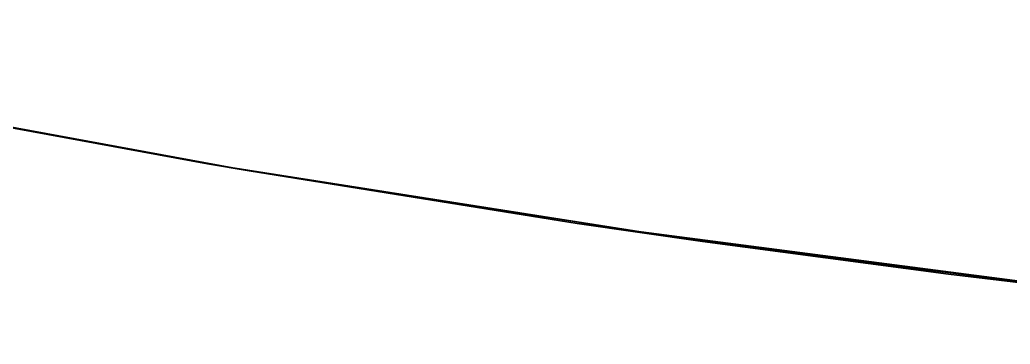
# Model space of a CAD drawing. Header units: metres. Extents: x -17.5 to 17.5, y -17.5 to 17.5.
# Drawn here: x -3.172 to -2.115, y -17.438 to -17.092 of the extents above; entities that cross this region are included whole.
import ezdxf

# ---------------------------------------------------------------- set-up
doc = ezdxf.new("R2010")
doc.units = ezdxf.units.M

msp = doc.modelspace()

# ---------------------------------------------------------------- meshes
at = {"layer": '10', "color": 1}
mesh = msp.add_polyface(dxfattribs=at)
corners = [(-3.4093, -17.1647, -20), (-2.9272, -17.2534, -20), (-3.4093, -17.1647, -19.5), (-2.9272, -17.2534, -19.5), (-3.4093, -17.1647, -19), (-2.9272, -17.2534, -19), (-3.4093, -17.1647, -18.5), (-2.9272, -17.2534, -18.5), (-3.4093, -17.1647, -18), (-2.9272, -17.2534, -18), (-3.4093, -17.1647, -17.5), (-2.9272, -17.2534, -17.5), (-3.4093, -17.1647, -17), (-2.9272, -17.2534, -17), (-3.4093, -17.1647, -16.5), (-2.9272, -17.2534, -16.5), (-3.4093, -17.1647, -16), (-3.365, -17.1734, 5), (-3.365, -17.1734, 5.5), (-3.7566, -17.092, 5.5), (-3.365, -17.1734, 6), (-3.7566, -17.092, 6), (-3.365, -17.1734, 6.5), (-3.7566, -17.092, 6.5), (-3.365, -17.1734, 7), (-3.7566, -17.092, 7), (-3.365, -17.1734, 7.5), (-3.7566, -17.092, 7.5), (-3.365, -17.1734, 8), (-3.7566, -17.092, 8), (-3.365, -17.1734, 8.5), (-3.7566, -17.092, 8.5), (-3.365, -17.1734, 9), (-3.7566, -17.092, 9), (-3.365, -17.1734, 9.5), (-3.7566, -17.092, 9.5), (-3.365, -17.1734, 10), (-3.7566, -17.092, 10), (-3.365, -17.1734, 10.5), (-3.7566, -17.092, 10.5), (-3.365, -17.1734, 11), (-3.7566, -17.092, 11), (-3.365, -17.1734, 11.5), (-3.7566, -17.092, 11.5), (-3.365, -17.1734, 12), (-3.7566, -17.092, 12), (-3.365, -17.1734, 12.5), (-3.7566, -17.092, 12.5), (-3.365, -17.1734, 13), (-3.7566, -17.092, 13), (-3.365, -17.1734, 13.5), (-3.7566, -17.092, 13.5), (-3.365, -17.1734, 14), (-3.7566, -17.092, 14), (-3.365, -17.1734, 14.5), (-3.7566, -17.092, 14.5), (-3.365, -17.1734, 15), (-3.7566, -17.092, 15), (-3.365, -17.1734, 15.5), (-3.7566, -17.092, 15.5), (-3.4093, -17.1647, 16), (-2.9272, -17.2534, 16), (-3.4093, -17.1647, 16.5), (-2.9272, -17.2534, 16.5), (-3.4093, -17.1647, 17), (-2.9716, -17.2458, 15.5)]
mesh.append_faces([[corners[k] for k in face] for face in [(0, 1, 2), (2, 3, 4), (4, 5, 6), (6, 7, 8), (8, 9, 10), (10, 11, 12), (12, 13, 14), (14, 15, 16), (17, 18, 19), (18, 20, 21), (20, 22, 23), (22, 24, 25), (24, 26, 27), (26, 28, 29), (28, 30, 31), (30, 32, 33), (32, 34, 35), (34, 36, 37), (36, 38, 39), (38, 40, 41), (40, 42, 43), (42, 44, 45), (44, 46, 47), (46, 48, 49), (48, 50, 51), (50, 52, 53), (52, 54, 55), (54, 56, 57), (56, 58, 59), (60, 61, 62), (62, 63, 64), (58, 65, 60)]], dxfattribs={"color": 1})
mesh = msp.add_polyface(dxfattribs=at)
corners = [(-3.365, -17.1734, -15.5), (-2.9716, -17.2458, -15.5), (-3.365, -17.1734, -15), (-2.9716, -17.2458, -15), (-3.365, -17.1734, -14.5), (-2.9716, -17.2458, -14.5), (-3.365, -17.1734, -14), (-2.9716, -17.2458, -14), (-3.365, -17.1734, -13.5), (-2.9716, -17.2458, -13.5), (-3.365, -17.1734, -13), (-2.9716, -17.2458, -13), (-3.365, -17.1734, -12.5), (-2.9716, -17.2458, -12.5), (-3.365, -17.1734, -12), (-2.9716, -17.2458, -12), (-3.365, -17.1734, -11.5), (-2.9716, -17.2458, -11.5), (-3.365, -17.1734, -11), (-2.9716, -17.2458, -11), (-3.365, -17.1734, -10.5), (-2.9716, -17.2458, -10.5), (-3.365, -17.1734, -10), (-2.9716, -17.2458, -10), (-3.365, -17.1734, -9.5), (-2.9716, -17.2458, -9.5), (-3.365, -17.1734, -9), (-2.9716, -17.2458, -9), (-3.365, -17.1734, -8.5), (-2.9716, -17.2458, -8.5), (-3.365, -17.1734, -8), (-2.9716, -17.2458, -8), (-3.365, -17.1734, -7.5), (-2.9716, -17.2458, -7.5), (-3.365, -17.1734, -7), (-2.9716, -17.2458, -7), (-3.365, -17.1734, -6.5), (-2.9716, -17.2458, -6.5), (-3.365, -17.1734, -6), (-2.9716, -17.2458, -6), (-3.365, -17.1734, -5.5), (-2.9716, -17.2458, -5.5), (-3.365, -17.1734, -5), (-2.9716, -17.2458, -5), (-3.365, -17.1734, -4.5), (-2.9716, -17.2458, -4.5), (-3.365, -17.1734, -4), (-2.9716, -17.2458, -4), (-3.365, -17.1734, -3.5), (-2.9716, -17.2458, -3.5), (-3.365, -17.1734, -3), (-2.9716, -17.2458, -3), (-3.365, -17.1734, -2.5), (-2.9716, -17.2458, -2.5), (-3.365, -17.1734, -2), (-3.4093, -17.1647, 17), (-2.9272, -17.2534, 17), (-3.4093, -17.1647, 17.5), (-2.9272, -17.2534, 17.5), (-3.4093, -17.1647, 18), (-2.9272, -17.2534, 18), (-3.4093, -17.1647, 18.5), (-2.9272, -17.2534, 18.5), (-3.4093, -17.1647, 19), (-2.9272, -17.2534, 19), (-3.4093, -17.1647, 19.5), (-2.9272, -17.2534, 19.5), (-3.4093, -17.1647, 20)]
mesh.append_faces([[corners[k] for k in face] for face in [(0, 1, 2), (2, 3, 4), (4, 5, 6), (6, 7, 8), (8, 9, 10), (10, 11, 12), (12, 13, 14), (14, 15, 16), (16, 17, 18), (18, 19, 20), (20, 21, 22), (22, 23, 24), (24, 25, 26), (26, 27, 28), (28, 29, 30), (30, 31, 32), (32, 33, 34), (34, 35, 36), (36, 37, 38), (38, 39, 40), (40, 41, 42), (42, 43, 44), (44, 45, 46), (46, 47, 48), (48, 49, 50), (50, 51, 52), (52, 53, 54), (55, 56, 57), (57, 58, 59), (59, 60, 61), (61, 62, 63), (63, 64, 65), (65, 66, 67)]], dxfattribs={"color": 1})
mesh = msp.add_polyface(dxfattribs=at)
corners = [(-2.9716, -17.2458, -15.5), (-2.9716, -17.2458, -15), (-3.365, -17.1734, -15), (-2.9716, -17.2458, -14.5), (-3.365, -17.1734, -14.5), (-2.9716, -17.2458, -14), (-3.365, -17.1734, -14), (-2.9716, -17.2458, -13.5), (-3.365, -17.1734, -13.5), (-2.9716, -17.2458, -13), (-3.365, -17.1734, -13), (-2.9716, -17.2458, -12.5), (-3.365, -17.1734, -12.5), (-2.9716, -17.2458, -12), (-3.365, -17.1734, -12), (-2.9716, -17.2458, -11.5), (-3.365, -17.1734, -11.5), (-2.9716, -17.2458, -11), (-3.365, -17.1734, -11), (-2.9716, -17.2458, -10.5), (-3.365, -17.1734, -10.5), (-2.9716, -17.2458, -10), (-3.365, -17.1734, -10), (-2.9716, -17.2458, -9.5), (-3.365, -17.1734, -9.5), (-2.9716, -17.2458, -9), (-3.365, -17.1734, -9), (-2.9716, -17.2458, -8.5), (-3.365, -17.1734, -8.5), (-2.9716, -17.2458, -8), (-3.365, -17.1734, -8), (-2.9716, -17.2458, -7.5), (-3.365, -17.1734, -7.5), (-2.9716, -17.2458, -7), (-3.365, -17.1734, -7), (-2.9716, -17.2458, -6.5), (-3.365, -17.1734, -6.5), (-2.9716, -17.2458, -6), (-3.365, -17.1734, -6), (-2.9716, -17.2458, -5.5), (-3.365, -17.1734, -5.5), (-2.9716, -17.2458, -5), (-3.365, -17.1734, -5), (-2.9716, -17.2458, -4.5), (-3.365, -17.1734, -4.5), (-2.9716, -17.2458, -4), (-3.365, -17.1734, -4), (-2.9716, -17.2458, -3.5), (-3.365, -17.1734, -3.5), (-2.9716, -17.2458, -3), (-3.365, -17.1734, -3), (-2.9716, -17.2458, -2.5), (-3.365, -17.1734, -2.5), (-2.9716, -17.2458, -2), (-3.365, -17.1734, -2), (-2.9716, -17.2458, -1.5), (-3.365, -17.1734, -1.5), (-3.365, -17.1734, -1), (-2.9716, -17.2458, -1), (-3.365, -17.1734, -0.5), (-2.9716, -17.2458, -0.5), (-3.365, -17.1734), (-2.9716, -17.2458), (-3.365, -17.1734, 0.5), (-2.9716, -17.2458, 0.5), (-3.365, -17.1734, 1), (-2.9716, -17.2458, 1), (-3.365, -17.1734, 1.5), (-2.9716, -17.2458, 1.5), (-3.365, -17.1734, 2), (-2.9716, -17.2458, 2), (-3.365, -17.1734, 2.5), (-2.9716, -17.2458, 2.5), (-3.365, -17.1734, 3), (-2.9716, -17.2458, 3), (-3.365, -17.1734, 3.5), (-2.9716, -17.2458, 3.5), (-3.365, -17.1734, 4), (-2.9716, -17.2458, 4), (-3.365, -17.1734, 4.5), (-2.9716, -17.2458, 4.5), (-3.365, -17.1734, 5), (-2.9716, -17.2458, 5), (-3.365, -17.1734, 5.5), (-2.9716, -17.2458, 5.5), (-3.365, -17.1734, 6), (-2.9716, -17.2458, 6), (-3.365, -17.1734, 6.5), (-2.9716, -17.2458, 6.5), (-3.365, -17.1734, 7), (-2.9716, -17.2458, 7), (-3.365, -17.1734, 7.5), (-2.9716, -17.2458, 7.5), (-3.365, -17.1734, 8), (-2.9716, -17.2458, 8), (-3.365, -17.1734, 8.5), (-2.9716, -17.2458, 8.5), (-3.365, -17.1734, 9), (-2.9716, -17.2458, 9), (-3.365, -17.1734, 9.5), (-2.9716, -17.2458, 9.5), (-3.365, -17.1734, 10), (-2.9716, -17.2458, 10), (-3.365, -17.1734, 10.5), (-2.9716, -17.2458, 10.5), (-3.365, -17.1734, 11), (-2.9716, -17.2458, 11), (-3.365, -17.1734, 11.5), (-2.9716, -17.2458, 11.5), (-3.365, -17.1734, 12), (-2.9716, -17.2458, 12), (-3.365, -17.1734, 12.5), (-2.9716, -17.2458, 12.5), (-3.365, -17.1734, 13), (-2.9716, -17.2458, 13), (-3.365, -17.1734, 13.5), (-2.9716, -17.2458, 13.5), (-3.365, -17.1734, 14), (-2.9716, -17.2458, 14), (-3.365, -17.1734, 14.5), (-2.9716, -17.2458, 14.5), (-3.365, -17.1734, 15), (-2.9716, -17.2458, 15), (-3.365, -17.1734, 15.5), (-3.4093, -17.1647, -16), (-2.9272, -17.2534, -16), (-3.365, -17.1734, -15.5)]
mesh.append_faces([[corners[k] for k in face] for face in [(0, 1, 2), (1, 3, 4), (3, 5, 6), (5, 7, 8), (7, 9, 10), (9, 11, 12), (11, 13, 14), (13, 15, 16), (15, 17, 18), (17, 19, 20), (19, 21, 22), (21, 23, 24), (23, 25, 26), (25, 27, 28), (27, 29, 30), (29, 31, 32), (31, 33, 34), (33, 35, 36), (35, 37, 38), (37, 39, 40), (39, 41, 42), (41, 43, 44), (43, 45, 46), (45, 47, 48), (47, 49, 50), (49, 51, 52), (51, 53, 54), (53, 55, 56), (54, 53, 56), (56, 55, 57), (57, 58, 59), (59, 60, 61), (61, 62, 63), (63, 64, 65), (65, 66, 67), (67, 68, 69), (69, 70, 71), (71, 72, 73), (73, 74, 75), (75, 76, 77), (77, 78, 79), (79, 80, 81), (81, 82, 83), (83, 84, 85), (85, 86, 87), (87, 88, 89), (89, 90, 91), (91, 92, 93), (93, 94, 95), (95, 96, 97), (97, 98, 99), (99, 100, 101), (101, 102, 103), (103, 104, 105), (105, 106, 107), (107, 108, 109), (109, 110, 111), (111, 112, 113), (113, 114, 115), (115, 116, 117), (117, 118, 119), (119, 120, 121), (121, 122, 123), (124, 125, 126)]], dxfattribs={"color": 1})
mesh = msp.add_polyface(dxfattribs=at)
corners = [(-2.9272, -17.2534, -20), (-2.9272, -17.2534, -19.5), (-3.4093, -17.1647, -19.5), (-2.9272, -17.2534, -19), (-3.4093, -17.1647, -19), (-2.9272, -17.2534, -18.5), (-3.4093, -17.1647, -18.5), (-2.9272, -17.2534, -18), (-3.4093, -17.1647, -18), (-2.9272, -17.2534, -17.5), (-3.4093, -17.1647, -17.5), (-2.9272, -17.2534, -17), (-3.4093, -17.1647, -17), (-2.9272, -17.2534, -16.5), (-3.4093, -17.1647, -16.5), (-2.9272, -17.2534, -16), (-3.4093, -17.1647, -16), (-2.9716, -17.2458, -15.5), (-2.5767, -17.3093, -15.5), (-2.9716, -17.2458, -15), (-2.5767, -17.3093, -15), (-2.9716, -17.2458, -14.5), (-2.5767, -17.3093, -14.5), (-2.9716, -17.2458, -14), (-2.5767, -17.3093, -14), (-2.9716, -17.2458, -13.5), (-2.5767, -17.3093, -13.5), (-2.9716, -17.2458, -13), (-2.5767, -17.3093, -13), (-2.9716, -17.2458, -12.5), (-2.5767, -17.3093, -12.5), (-2.9716, -17.2458, -12), (-2.5767, -17.3093, -12), (-2.9716, -17.2458, -11.5), (-2.5767, -17.3093, -11.5), (-2.9716, -17.2458, -11), (-2.5767, -17.3093, -11), (-2.9716, -17.2458, -10.5), (-2.5767, -17.3093, -10.5), (-2.9716, -17.2458, -10), (-2.5767, -17.3093, -10), (-2.9716, -17.2458, -9.5), (-2.5767, -17.3093, -9.5), (-2.9716, -17.2458, -9), (-2.9716, -17.2458, 14.5), (-2.9716, -17.2458, 15), (-3.365, -17.1734, 15), (-2.9716, -17.2458, 15.5), (-3.365, -17.1734, 15.5), (-2.9272, -17.2534, 16), (-2.9272, -17.2534, 16.5), (-3.4093, -17.1647, 16.5), (-2.9272, -17.2534, 17), (-3.4093, -17.1647, 17), (-2.9272, -17.2534, 17.5), (-3.4093, -17.1647, 17.5), (-2.9272, -17.2534, 18), (-3.4093, -17.1647, 18), (-2.9272, -17.2534, 18.5), (-3.4093, -17.1647, 18.5), (-2.9272, -17.2534, 19), (-3.4093, -17.1647, 19), (-2.9272, -17.2534, 19.5), (-3.4093, -17.1647, 19.5), (-2.9272, -17.2534, 20), (-3.4093, -17.1647, 20), (-3.365, -17.1734, -15.5), (-3.4093, -17.1647, 16)]
mesh.append_faces([[corners[k] for k in face] for face in [(0, 1, 2), (1, 3, 4), (3, 5, 6), (5, 7, 8), (7, 9, 10), (9, 11, 12), (11, 13, 14), (13, 15, 16), (17, 18, 19), (19, 20, 21), (21, 22, 23), (23, 24, 25), (25, 26, 27), (27, 28, 29), (29, 30, 31), (31, 32, 33), (33, 34, 35), (35, 36, 37), (37, 38, 39), (39, 40, 41), (41, 42, 43), (44, 45, 46), (45, 47, 48), (49, 50, 51), (50, 52, 53), (52, 54, 55), (54, 56, 57), (56, 58, 59), (58, 60, 61), (60, 62, 63), (62, 64, 65), (15, 17, 66), (47, 49, 67)]], dxfattribs={"color": 1})
mesh = msp.add_polyface(dxfattribs=at)
corners = [(-2.9716, -17.2458, -1.5), (-2.9716, -17.2458, -1), (-3.365, -17.1734, -1), (-2.9716, -17.2458, -0.5), (-3.365, -17.1734, -0.5), (-2.9716, -17.2458), (-3.365, -17.1734), (-2.9716, -17.2458, 0.5), (-3.365, -17.1734, 0.5), (-2.9716, -17.2458, 1), (-3.365, -17.1734, 1), (-2.9716, -17.2458, 1.5), (-3.365, -17.1734, 1.5), (-2.9716, -17.2458, 2), (-3.365, -17.1734, 2), (-2.9716, -17.2458, 2.5), (-3.365, -17.1734, 2.5), (-2.9716, -17.2458, 3), (-3.365, -17.1734, 3), (-2.9716, -17.2458, 3.5), (-3.365, -17.1734, 3.5), (-2.9716, -17.2458, 4), (-3.365, -17.1734, 4), (-2.9716, -17.2458, 4.5), (-3.365, -17.1734, 4.5), (-2.9716, -17.2458, 5), (-3.365, -17.1734, 5), (-2.9716, -17.2458, 5.5), (-3.365, -17.1734, 5.5), (-2.9716, -17.2458, 6), (-3.365, -17.1734, 6), (-2.9716, -17.2458, 6.5), (-3.365, -17.1734, 6.5), (-2.9716, -17.2458, 7), (-3.365, -17.1734, 7), (-2.9716, -17.2458, 7.5), (-3.365, -17.1734, 7.5), (-2.9716, -17.2458, 8), (-3.365, -17.1734, 8), (-2.9716, -17.2458, 8.5), (-3.365, -17.1734, 8.5), (-2.9716, -17.2458, 9), (-3.365, -17.1734, 9), (-2.9716, -17.2458, 9.5), (-3.365, -17.1734, 9.5), (-2.9716, -17.2458, 10), (-3.365, -17.1734, 10), (-2.9716, -17.2458, 10.5), (-3.365, -17.1734, 10.5), (-2.9716, -17.2458, 11), (-3.365, -17.1734, 11), (-2.9716, -17.2458, 11.5), (-3.365, -17.1734, 11.5), (-2.9716, -17.2458, 12), (-3.365, -17.1734, 12), (-2.9716, -17.2458, 12.5), (-3.365, -17.1734, 12.5), (-2.9716, -17.2458, 13), (-3.365, -17.1734, 13), (-2.9716, -17.2458, 13.5), (-3.365, -17.1734, 13.5), (-2.9716, -17.2458, 14), (-3.365, -17.1734, 14), (-2.9716, -17.2458, 14.5), (-3.365, -17.1734, 14.5)]
mesh.append_faces([[corners[k] for k in face] for face in [(0, 1, 2), (1, 3, 4), (3, 5, 6), (5, 7, 8), (7, 9, 10), (9, 11, 12), (11, 13, 14), (13, 15, 16), (15, 17, 18), (17, 19, 20), (19, 21, 22), (21, 23, 24), (23, 25, 26), (25, 27, 28), (27, 29, 30), (29, 31, 32), (31, 33, 34), (33, 35, 36), (35, 37, 38), (37, 39, 40), (39, 41, 42), (41, 43, 44), (43, 45, 46), (45, 47, 48), (47, 49, 50), (49, 51, 52), (51, 53, 54), (53, 55, 56), (55, 57, 58), (57, 59, 60), (59, 61, 62), (61, 63, 64)]], dxfattribs={"color": 1})
mesh = msp.add_polyface(dxfattribs=at)
corners = [(-2.9272, -17.2534, -20), (-2.4429, -17.3287, -20), (-2.9272, -17.2534, -19.5), (-2.4429, -17.3287, -19.5), (-2.9272, -17.2534, -19), (-2.4429, -17.3287, -19), (-2.9272, -17.2534, -18.5), (-2.4429, -17.3287, -18.5), (-2.9272, -17.2534, -18), (-2.4429, -17.3287, -18), (-2.9272, -17.2534, -17.5), (-2.4429, -17.3287, -17.5), (-2.9272, -17.2534, -17), (-2.4429, -17.3287, -17), (-2.9272, -17.2534, -16.5), (-2.4429, -17.3287, -16.5), (-2.9272, -17.2534, -16), (-2.9716, -17.2458, -9), (-2.5767, -17.3093, -9), (-2.9716, -17.2458, -8.5), (-2.5767, -17.3093, -8.5), (-2.9716, -17.2458, -8), (-2.5767, -17.3093, -8), (-2.9716, -17.2458, -7.5), (-2.5767, -17.3093, -7.5), (-2.9716, -17.2458, -7), (-2.5767, -17.3093, -7), (-2.9716, -17.2458, -6.5), (-2.5767, -17.3093, -6.5), (-2.9716, -17.2458, -6), (-2.5767, -17.3093, -6), (-2.9716, -17.2458, -5.5), (-2.5767, -17.3093, -5.5), (-2.9716, -17.2458, -5), (-2.5767, -17.3093, -5), (-2.9716, -17.2458, -4.5), (-2.5767, -17.3093, -4.5), (-2.9716, -17.2458, -4), (-2.5767, -17.3093, -4), (-2.9716, -17.2458, -3.5), (-2.5767, -17.3093, -3.5), (-2.9716, -17.2458, -3), (-2.5767, -17.3093, -3), (-2.9716, -17.2458, -2.5), (-2.5767, -17.3093, -2.5), (-2.9716, -17.2458, -2), (-2.5767, -17.3093, -2), (-2.9716, -17.2458, -1.5), (-2.5767, -17.3093, -1.5), (-2.9716, -17.2458, -1), (-2.5767, -17.3093, -1), (-2.9716, -17.2458, -0.5), (-2.5767, -17.3093, -0.5), (-2.9716, -17.2458), (-2.5767, -17.3093), (-2.9716, -17.2458, 0.5), (-2.5767, -17.3093, 0.5), (-2.9716, -17.2458, 1), (-2.5767, -17.3093, 1), (-2.9716, -17.2458, 1.5), (-2.5767, -17.3093, 1.5), (-2.9716, -17.2458, 2), (-2.5767, -17.3093, 2), (-2.9716, -17.2458, 2.5), (-2.5767, -17.3093, 2.5), (-2.9716, -17.2458, 3), (-2.5767, -17.3093, 3), (-2.9716, -17.2458, 3.5), (-2.5767, -17.3093, 3.5), (-2.9716, -17.2458, 4), (-2.5767, -17.3093, 4), (-2.9716, -17.2458, 4.5), (-2.5767, -17.3093, 4.5), (-2.9716, -17.2458, 5), (-2.5767, -17.3093, 5), (-2.9716, -17.2458, 5.5), (-2.5767, -17.3093, 5.5), (-2.9716, -17.2458, 6), (-2.5767, -17.3093, 6), (-2.9716, -17.2458, 6.5), (-2.5767, -17.3093, 6.5), (-2.9716, -17.2458, 7), (-2.5767, -17.3093, 7), (-2.9716, -17.2458, 7.5), (-2.5767, -17.3093, 7.5), (-2.9716, -17.2458, 8), (-2.5767, -17.3093, 8), (-2.9716, -17.2458, 8.5), (-2.5767, -17.3093, 8.5), (-2.9716, -17.2458, 9), (-2.5767, -17.3093, 9), (-2.9716, -17.2458, 9.5), (-2.5767, -17.3093, 9.5), (-2.9716, -17.2458, 10), (-2.5767, -17.3093, 10), (-2.9716, -17.2458, 10.5), (-2.5767, -17.3093, 10.5), (-2.9716, -17.2458, 11), (-2.5767, -17.3093, 11), (-2.9716, -17.2458, 11.5), (-2.5767, -17.3093, 11.5), (-2.9716, -17.2458, 12), (-2.5767, -17.3093, 12), (-2.9716, -17.2458, 12.5), (-2.5767, -17.3093, 12.5), (-2.9716, -17.2458, 13), (-2.5767, -17.3093, 13), (-2.9716, -17.2458, 13.5), (-2.5767, -17.3093, 13.5), (-2.9716, -17.2458, 14), (-2.5767, -17.3093, 14), (-2.9716, -17.2458, 14.5), (-2.5767, -17.3093, 14.5), (-2.9716, -17.2458, 15), (-2.5767, -17.3093, 15), (-2.9716, -17.2458, 15.5), (-2.9272, -17.2534, 16), (-2.4429, -17.3287, 16), (-2.9272, -17.2534, 16.5), (-2.4429, -17.3287, 16.5), (-2.9272, -17.2534, 17), (-2.4429, -17.3287, 17), (-2.9272, -17.2534, 17.5), (-2.4429, -17.3287, 17.5), (-2.9272, -17.2534, 18), (-2.4429, -17.3287, 18), (-2.9272, -17.2534, 18.5), (-2.4429, -17.3287, -16), (-2.9716, -17.2458, -15.5), (-2.5767, -17.3093, 15.5)]
mesh.append_faces([[corners[k] for k in face] for face in [(0, 1, 2), (2, 3, 4), (4, 5, 6), (6, 7, 8), (8, 9, 10), (10, 11, 12), (12, 13, 14), (14, 15, 16), (17, 18, 19), (19, 20, 21), (21, 22, 23), (23, 24, 25), (25, 26, 27), (27, 28, 29), (29, 30, 31), (31, 32, 33), (33, 34, 35), (35, 36, 37), (37, 38, 39), (39, 40, 41), (41, 42, 43), (43, 44, 45), (45, 46, 47), (47, 48, 49), (49, 50, 51), (51, 52, 53), (53, 54, 55), (55, 56, 57), (57, 58, 59), (59, 60, 61), (61, 62, 63), (63, 64, 65), (65, 66, 67), (67, 68, 69), (69, 70, 71), (71, 72, 73), (73, 74, 75), (75, 76, 77), (77, 78, 79), (79, 80, 81), (81, 82, 83), (83, 84, 85), (85, 86, 87), (87, 88, 89), (89, 90, 91), (91, 92, 93), (93, 94, 95), (95, 96, 97), (97, 98, 99), (99, 100, 101), (101, 102, 103), (103, 104, 105), (105, 106, 107), (107, 108, 109), (109, 110, 111), (111, 112, 113), (113, 114, 115), (116, 117, 118), (118, 119, 120), (120, 121, 122), (122, 123, 124), (124, 125, 126), (16, 127, 128), (115, 129, 116)]], dxfattribs={"color": 1})
mesh = msp.add_polyface(dxfattribs=at)
corners = [(-2.5767, -17.3093, -15.5), (-2.5767, -17.3093, -15), (-2.9716, -17.2458, -15), (-2.5767, -17.3093, -14.5), (-2.9716, -17.2458, -14.5), (-2.5767, -17.3093, -14), (-2.9716, -17.2458, -14), (-2.5767, -17.3093, -13.5), (-2.9716, -17.2458, -13.5), (-2.5767, -17.3093, -13), (-2.9716, -17.2458, -13), (-2.5767, -17.3093, -12.5), (-2.9716, -17.2458, -12.5), (-2.5767, -17.3093, -12), (-2.9716, -17.2458, -12), (-2.5767, -17.3093, -11.5), (-2.9716, -17.2458, -11.5), (-2.5767, -17.3093, -11), (-2.9716, -17.2458, -11), (-2.5767, -17.3093, -10.5), (-2.9716, -17.2458, -10.5), (-2.5767, -17.3093, -10), (-2.9716, -17.2458, -10), (-2.5767, -17.3093, -9.5), (-2.9716, -17.2458, -9.5), (-2.5767, -17.3093, -9), (-2.9716, -17.2458, -9), (-2.5767, -17.3093, -8.5), (-2.9716, -17.2458, -8.5), (-2.5767, -17.3093, -8), (-2.9716, -17.2458, -8), (-2.5767, -17.3093, -7.5), (-2.9716, -17.2458, -7.5), (-2.5767, -17.3093, -7), (-2.9716, -17.2458, -7), (-2.5767, -17.3093, -6.5), (-2.9716, -17.2458, -6.5), (-2.5767, -17.3093, -6), (-2.9716, -17.2458, -6), (-2.5767, -17.3093, -5.5), (-2.9716, -17.2458, -5.5), (-2.5767, -17.3093, -5), (-2.9716, -17.2458, -5), (-2.5767, -17.3093, -4.5), (-2.9716, -17.2458, -4.5), (-2.5767, -17.3093, -4), (-2.9716, -17.2458, -4), (-2.5767, -17.3093, -3.5), (-2.9716, -17.2458, -3.5), (-2.5767, -17.3093, -3), (-2.9716, -17.2458, -3), (-2.5767, -17.3093, -2.5), (-2.9716, -17.2458, -2.5), (-2.5767, -17.3093, -2), (-2.9716, -17.2458, -2), (-2.5767, -17.3093, -1.5), (-2.9716, -17.2458, -1.5), (-2.5767, -17.3093, -1), (-2.9716, -17.2458, -1), (-2.9272, -17.2534, 18.5), (-2.4429, -17.3287, 18.5), (-2.9272, -17.2534, 19), (-2.4429, -17.3287, 19), (-2.9272, -17.2534, 19.5), (-2.4429, -17.3287, 19.5), (-2.9272, -17.2534, 20)]
mesh.append_faces([[corners[k] for k in face] for face in [(0, 1, 2), (1, 3, 4), (3, 5, 6), (5, 7, 8), (7, 9, 10), (9, 11, 12), (11, 13, 14), (13, 15, 16), (15, 17, 18), (17, 19, 20), (19, 21, 22), (21, 23, 24), (23, 25, 26), (25, 27, 28), (27, 29, 30), (29, 31, 32), (31, 33, 34), (33, 35, 36), (35, 37, 38), (37, 39, 40), (39, 41, 42), (41, 43, 44), (43, 45, 46), (45, 47, 48), (47, 49, 50), (49, 51, 52), (51, 53, 54), (53, 55, 56), (55, 57, 58), (59, 60, 61), (61, 62, 63), (63, 64, 65)]], dxfattribs={"color": 1})
mesh = msp.add_polyface(dxfattribs=at)
corners = [(-2.5767, -17.3093, -1), (-2.5767, -17.3093, -0.5), (-2.9716, -17.2458, -0.5), (-2.5767, -17.3093), (-2.9716, -17.2458), (-2.5767, -17.3093, 0.5), (-2.9716, -17.2458, 0.5), (-2.5767, -17.3093, 1), (-2.9716, -17.2458, 1), (-2.5767, -17.3093, 1.5), (-2.9716, -17.2458, 1.5), (-2.5767, -17.3093, 2), (-2.9716, -17.2458, 2), (-2.5767, -17.3093, 2.5), (-2.9716, -17.2458, 2.5), (-2.5767, -17.3093, 3), (-2.9716, -17.2458, 3), (-2.5767, -17.3093, 3.5), (-2.9716, -17.2458, 3.5), (-2.5767, -17.3093, 4), (-2.9716, -17.2458, 4), (-2.5767, -17.3093, 4.5), (-2.9716, -17.2458, 4.5), (-2.5767, -17.3093, 5), (-2.9716, -17.2458, 5), (-2.5767, -17.3093, 5.5), (-2.9716, -17.2458, 5.5), (-2.5767, -17.3093, 6), (-2.9716, -17.2458, 6), (-2.5767, -17.3093, 6.5), (-2.9716, -17.2458, 6.5), (-2.5767, -17.3093, 7), (-2.9716, -17.2458, 7), (-2.5767, -17.3093, 7.5), (-2.9716, -17.2458, 7.5), (-2.5767, -17.3093, 8), (-2.9716, -17.2458, 8), (-2.5767, -17.3093, 8.5), (-2.9716, -17.2458, 8.5), (-2.5767, -17.3093, 9), (-2.9716, -17.2458, 9), (-2.5767, -17.3093, 9.5), (-2.9716, -17.2458, 9.5), (-2.5767, -17.3093, 10), (-2.9716, -17.2458, 10), (-2.5767, -17.3093, 10.5), (-2.9716, -17.2458, 10.5), (-2.5767, -17.3093, 11), (-2.9716, -17.2458, 11), (-2.5767, -17.3093, 11.5), (-2.9716, -17.2458, 11.5), (-2.5767, -17.3093, 12), (-2.9716, -17.2458, 12), (-2.5767, -17.3093, 12.5), (-2.9716, -17.2458, 12.5), (-2.5767, -17.3093, 13), (-2.9716, -17.2458, 13), (-2.5767, -17.3093, 13.5), (-2.9716, -17.2458, 13.5), (-2.5767, -17.3093, 14), (-2.9716, -17.2458, 14), (-2.5767, -17.3093, 14.5), (-2.9716, -17.2458, 14.5), (-2.5767, -17.3093, 15), (-2.9716, -17.2458, 15), (-2.5767, -17.3093, 15.5), (-2.9716, -17.2458, 15.5)]
mesh.append_faces([[corners[k] for k in face] for face in [(0, 1, 2), (1, 3, 4), (3, 5, 6), (5, 7, 8), (7, 9, 10), (9, 11, 12), (11, 13, 14), (13, 15, 16), (15, 17, 18), (17, 19, 20), (19, 21, 22), (21, 23, 24), (23, 25, 26), (25, 27, 28), (27, 29, 30), (29, 31, 32), (31, 33, 34), (33, 35, 36), (35, 37, 38), (37, 39, 40), (39, 41, 42), (41, 43, 44), (43, 45, 46), (45, 47, 48), (47, 49, 50), (49, 51, 52), (51, 53, 54), (53, 55, 56), (55, 57, 58), (57, 59, 60), (59, 61, 62), (61, 63, 64), (63, 65, 66)]], dxfattribs={"color": 1})
mesh = msp.add_polyface(dxfattribs=at)
corners = [(-2.4429, -17.3287, -20), (-2.4429, -17.3287, -19.5), (-2.9272, -17.2534, -19.5), (-2.4429, -17.3287, -19), (-2.9272, -17.2534, -19), (-2.4429, -17.3287, -18.5), (-2.9272, -17.2534, -18.5), (-2.4429, -17.3287, -18), (-2.9272, -17.2534, -18), (-2.4429, -17.3287, -17.5), (-2.9272, -17.2534, -17.5), (-2.4429, -17.3287, -17), (-2.9272, -17.2534, -17), (-2.4429, -17.3287, -16.5), (-2.9272, -17.2534, -16.5), (-2.4429, -17.3287, -16), (-2.9272, -17.2534, -16), (-2.5767, -17.3093, -15.5), (-2.1804, -17.3636, -15.5), (-2.5767, -17.3093, -15), (-2.1804, -17.3636, -15), (-2.5767, -17.3093, -14.5), (-2.1804, -17.3636, -14.5), (-2.5767, -17.3093, -14), (-2.1804, -17.3636, -14), (-2.5767, -17.3093, -13.5), (-2.1804, -17.3636, -13.5), (-2.5767, -17.3093, -13), (-2.1804, -17.3636, -13), (-2.5767, -17.3093, -12.5), (-2.1804, -17.3636, -12.5), (-2.5767, -17.3093, -12), (-2.1804, -17.3636, -12), (-2.5767, -17.3093, -11.5), (-2.1804, -17.3636, -11.5), (-2.5767, -17.3093, -11), (-2.1804, -17.3636, -11), (-2.5767, -17.3093, -10.5), (-2.1804, -17.3636, -10.5), (-2.5767, -17.3093, -10), (-2.1804, -17.3636, -10), (-2.5767, -17.3093, -9.5), (-2.1804, -17.3636, -9.5), (-2.5767, -17.3093, -9), (-2.1804, -17.3636, -9), (-2.5767, -17.3093, -8.5), (-2.1804, -17.3636, -8.5), (-2.5767, -17.3093, -8), (-2.1804, -17.3636, -8), (-2.5767, -17.3093, -7.5), (-2.1804, -17.3636, -7.5), (-2.5767, -17.3093, -7), (-2.1804, -17.3636, -7), (-2.5767, -17.3093, -6.5), (-2.1804, -17.3636, -6.5), (-2.5767, -17.3093, -6), (-2.1804, -17.3636, -6), (-2.5767, -17.3093, -5.5), (-2.1804, -17.3636, -5.5), (-2.5767, -17.3093, -5), (-2.1804, -17.3636, -5), (-2.5767, -17.3093, -4.5), (-2.1804, -17.3636, -4.5), (-2.5767, -17.3093, -4), (-2.1804, -17.3636, -4), (-2.5767, -17.3093, -3.5), (-2.1804, -17.3636, -3.5), (-2.5767, -17.3093, -3), (-2.1804, -17.3636, -3), (-2.5767, -17.3093, -2.5), (-2.1804, -17.3636, -2.5), (-2.5767, -17.3093, -2), (-2.1804, -17.3636, -2), (-2.5767, -17.3093, -1.5), (-2.1804, -17.3636, -1.5), (-2.5767, -17.3093, -1), (-2.1804, -17.3636, -1), (-2.5767, -17.3093, -0.5), (-2.1804, -17.3636, -0.5), (-2.5767, -17.3093), (-2.1804, -17.3636), (-2.5767, -17.3093, 0.5), (-2.1804, -17.3636, 0.5), (-2.5767, -17.3093, 1), (-2.1804, -17.3636, 1), (-2.5767, -17.3093, 1.5), (-2.1804, -17.3636, 1.5), (-2.5767, -17.3093, 2), (-2.1804, -17.3636, 2), (-2.5767, -17.3093, 2.5), (-2.1804, -17.3636, 2.5), (-2.5767, -17.3093, 3), (-2.1804, -17.3636, 3), (-2.5767, -17.3093, 3.5), (-2.1804, -17.3636, 3.5), (-2.5767, -17.3093, 4), (-2.1804, -17.3636, 4), (-2.5767, -17.3093, 4.5), (-2.1804, -17.3636, 4.5), (-2.5767, -17.3093, 5), (-2.1804, -17.3636, 5), (-2.5767, -17.3093, 5.5), (-2.1804, -17.3636, 5.5), (-2.5767, -17.3093, 6), (-2.1804, -17.3636, 6), (-2.5767, -17.3093, 6.5), (-2.1804, -17.3636, 6.5), (-2.5767, -17.3093, 7), (-2.1804, -17.3636, 7), (-2.5767, -17.3093, 7.5), (-2.4429, -17.3287, 16), (-2.4429, -17.3287, 16.5), (-2.9272, -17.2534, 16.5), (-2.4429, -17.3287, 17), (-2.9272, -17.2534, 17), (-2.4429, -17.3287, 17.5), (-2.9272, -17.2534, 17.5), (-2.4429, -17.3287, 18), (-2.9272, -17.2534, 18), (-2.4429, -17.3287, 18.5), (-2.9272, -17.2534, 18.5), (-2.4429, -17.3287, 19), (-2.9272, -17.2534, 19), (-2.4429, -17.3287, 19.5), (-2.9272, -17.2534, 19.5), (-2.4429, -17.3287, 20), (-2.9272, -17.2534, 20), (-2.9716, -17.2458, -15.5), (-2.5767, -17.3093, 15.5), (-2.9272, -17.2534, 16)]
mesh.append_faces([[corners[k] for k in face] for face in [(0, 1, 2), (1, 3, 4), (3, 5, 6), (5, 7, 8), (7, 9, 10), (9, 11, 12), (11, 13, 14), (13, 15, 16), (17, 18, 19), (19, 20, 21), (21, 22, 23), (23, 24, 25), (25, 26, 27), (27, 28, 29), (29, 30, 31), (31, 32, 33), (33, 34, 35), (35, 36, 37), (37, 38, 39), (39, 40, 41), (41, 42, 43), (43, 44, 45), (45, 46, 47), (47, 48, 49), (49, 50, 51), (51, 52, 53), (53, 54, 55), (55, 56, 57), (57, 58, 59), (59, 60, 61), (61, 62, 63), (63, 64, 65), (65, 66, 67), (67, 68, 69), (69, 70, 71), (71, 72, 73), (73, 74, 75), (75, 76, 77), (77, 78, 79), (79, 80, 81), (81, 82, 83), (83, 84, 85), (85, 86, 87), (87, 88, 89), (89, 90, 91), (91, 92, 93), (93, 94, 95), (95, 96, 97), (97, 98, 99), (99, 100, 101), (101, 102, 103), (103, 104, 105), (105, 106, 107), (107, 108, 109), (110, 111, 112), (111, 113, 114), (113, 115, 116), (115, 117, 118), (117, 119, 120), (119, 121, 122), (121, 123, 124), (123, 125, 126), (15, 17, 127), (128, 110, 129)]], dxfattribs={"color": 1})
mesh = msp.add_polyface(dxfattribs=at)
corners = [(-2.1804, -17.3636, -15.5), (-2.1804, -17.3636, -15), (-2.5767, -17.3093, -15), (-2.1804, -17.3636, -14.5), (-2.5767, -17.3093, -14.5), (-2.1804, -17.3636, -14), (-2.5767, -17.3093, -14), (-2.1804, -17.3636, -13.5), (-2.5767, -17.3093, -13.5), (-2.1804, -17.3636, -13), (-2.5767, -17.3093, -13), (-2.1804, -17.3636, -12.5), (-2.5767, -17.3093, -12.5), (-2.1804, -17.3636, -12), (-2.5767, -17.3093, -12), (-2.1804, -17.3636, -11.5), (-2.5767, -17.3093, -11.5), (-2.1804, -17.3636, -11), (-2.5767, -17.3093, -11), (-2.1804, -17.3636, -10.5), (-2.5767, -17.3093, -10.5), (-2.1804, -17.3636, -10), (-2.5767, -17.3093, -10), (-2.1804, -17.3636, -9.5), (-2.5767, -17.3093, -9.5), (-2.1804, -17.3636, -9), (-2.5767, -17.3093, -9), (-2.1804, -17.3636, -8.5), (-2.5767, -17.3093, -8.5), (-2.5767, -17.3093, 7.5), (-2.1804, -17.3636, 7.5), (-2.5767, -17.3093, 8), (-2.1804, -17.3636, 8), (-2.5767, -17.3093, 8.5), (-2.1804, -17.3636, 8.5), (-2.5767, -17.3093, 9), (-2.1804, -17.3636, 9), (-2.5767, -17.3093, 9.5), (-2.1804, -17.3636, 9.5), (-2.5767, -17.3093, 10), (-2.1804, -17.3636, 10), (-2.5767, -17.3093, 10.5), (-2.1804, -17.3636, 10.5), (-2.5767, -17.3093, 11), (-2.1804, -17.3636, 11), (-2.5767, -17.3093, 11.5), (-2.1804, -17.3636, 11.5), (-2.5767, -17.3093, 12), (-2.1804, -17.3636, 12), (-2.5767, -17.3093, 12.5), (-2.1804, -17.3636, 12.5), (-2.5767, -17.3093, 13), (-2.1804, -17.3636, 13), (-2.5767, -17.3093, 13.5), (-2.1804, -17.3636, 13.5), (-2.5767, -17.3093, 14), (-2.1804, -17.3636, 14), (-2.5767, -17.3093, 14.5), (-2.1804, -17.3636, 14.5), (-2.5767, -17.3093, 15), (-2.1804, -17.3636, 15), (-2.5767, -17.3093, 15.5), (-2.4429, -17.3287, -16), (-1.9566, -17.3903, -16), (-2.5767, -17.3093, -15.5), (-2.1804, -17.3636, 15.5), (-2.4429, -17.3287, 16)]
mesh.append_faces([[corners[k] for k in face] for face in [(0, 1, 2), (1, 3, 4), (3, 5, 6), (5, 7, 8), (7, 9, 10), (9, 11, 12), (11, 13, 14), (13, 15, 16), (15, 17, 18), (17, 19, 20), (19, 21, 22), (21, 23, 24), (23, 25, 26), (25, 27, 28), (29, 30, 31), (31, 32, 33), (33, 34, 35), (35, 36, 37), (37, 38, 39), (39, 40, 41), (41, 42, 43), (43, 44, 45), (45, 46, 47), (47, 48, 49), (49, 50, 51), (51, 52, 53), (53, 54, 55), (55, 56, 57), (57, 58, 59), (59, 60, 61), (62, 63, 64), (61, 65, 66)]], dxfattribs={"color": 1})
mesh = msp.add_polyface(dxfattribs=at)
corners = [(-2.1804, -17.3636, -8.5), (-2.1804, -17.3636, -8), (-2.5767, -17.3093, -8), (-2.1804, -17.3636, -7.5), (-2.5767, -17.3093, -7.5), (-2.1804, -17.3636, -7), (-2.5767, -17.3093, -7), (-2.1804, -17.3636, -6.5), (-2.5767, -17.3093, -6.5), (-2.1804, -17.3636, -6), (-2.5767, -17.3093, -6), (-2.1804, -17.3636, -5.5), (-2.5767, -17.3093, -5.5), (-2.1804, -17.3636, -5), (-2.5767, -17.3093, -5), (-2.1804, -17.3636, -4.5), (-2.5767, -17.3093, -4.5), (-2.1804, -17.3636, -4), (-2.5767, -17.3093, -4), (-2.1804, -17.3636, -3.5), (-2.5767, -17.3093, -3.5), (-2.1804, -17.3636, -3), (-2.5767, -17.3093, -3), (-2.1804, -17.3636, -2.5), (-2.5767, -17.3093, -2.5), (-2.1804, -17.3636, -2), (-2.5767, -17.3093, -2), (-2.1804, -17.3636, -1.5), (-2.5767, -17.3093, -1.5), (-2.1804, -17.3636, -1), (-2.5767, -17.3093, -1), (-2.1804, -17.3636, -0.5), (-2.5767, -17.3093, -0.5), (-2.1804, -17.3636), (-2.5767, -17.3093), (-2.1804, -17.3636, 0.5), (-2.5767, -17.3093, 0.5), (-2.1804, -17.3636, 1), (-2.5767, -17.3093, 1), (-2.1804, -17.3636, 1.5), (-2.5767, -17.3093, 1.5), (-2.1804, -17.3636, 2), (-2.5767, -17.3093, 2), (-2.1804, -17.3636, 2.5), (-2.5767, -17.3093, 2.5), (-2.1804, -17.3636, 3), (-2.5767, -17.3093, 3), (-2.1804, -17.3636, 3.5), (-2.5767, -17.3093, 3.5), (-2.1804, -17.3636, 4), (-2.5767, -17.3093, 4), (-2.1804, -17.3636, 4.5), (-2.5767, -17.3093, 4.5), (-2.1804, -17.3636, 5), (-2.5767, -17.3093, 5), (-2.1804, -17.3636, 5.5), (-2.5767, -17.3093, 5.5), (-2.1804, -17.3636, 6), (-2.5767, -17.3093, 6), (-2.1804, -17.3636, 6.5), (-2.5767, -17.3093, 6.5), (-2.1804, -17.3636, 7), (-2.5767, -17.3093, 7), (-2.1804, -17.3636, 7.5), (-2.5767, -17.3093, 7.5), (-2.1804, -17.3636, 8), (-2.5767, -17.3093, 8)]
mesh.append_faces([[corners[k] for k in face] for face in [(0, 1, 2), (1, 3, 4), (3, 5, 6), (5, 7, 8), (7, 9, 10), (9, 11, 12), (11, 13, 14), (13, 15, 16), (15, 17, 18), (17, 19, 20), (19, 21, 22), (21, 23, 24), (23, 25, 26), (25, 27, 28), (27, 29, 30), (29, 31, 32), (31, 33, 34), (33, 35, 36), (35, 37, 38), (37, 39, 40), (39, 41, 42), (41, 43, 44), (43, 45, 46), (45, 47, 48), (47, 49, 50), (49, 51, 52), (51, 53, 54), (53, 55, 56), (55, 57, 58), (57, 59, 60), (59, 61, 62), (61, 63, 64), (63, 65, 66)]], dxfattribs={"color": 1})
mesh = msp.add_polyface(dxfattribs=at)
corners = [(-1.9566, -17.3903, -20), (-1.9566, -17.3903, -19.5), (-2.4429, -17.3287, -19.5), (-2.4429, -17.3287, -20), (-1.4688, -17.4383, -20), (-1.9566, -17.3903, -19), (-2.4429, -17.3287, -19), (-1.4688, -17.4383, -19.5), (-1.9566, -17.3903, -18.5), (-2.4429, -17.3287, -18.5), (-1.4688, -17.4383, -19), (-1.9566, -17.3903, -18), (-2.4429, -17.3287, -18), (-1.4688, -17.4383, -18.5), (-1.9566, -17.3903, -17.5), (-2.4429, -17.3287, -17.5), (-1.4688, -17.4383, -18), (-1.9566, -17.3903, -17), (-2.4429, -17.3287, -17), (-1.4688, -17.4383, -17.5), (-1.9566, -17.3903, -16.5), (-2.4429, -17.3287, -16.5), (-1.4688, -17.4383, -17), (-1.9566, -17.3903, -16), (-2.4429, -17.3287, -16), (-1.4688, -17.4383, -16.5), (-2.1804, -17.3636, 8), (-2.1804, -17.3636, 8.5), (-2.5767, -17.3093, 8.5), (-2.1804, -17.3636, 9), (-2.5767, -17.3093, 9), (-2.1804, -17.3636, 9.5), (-2.5767, -17.3093, 9.5), (-2.1804, -17.3636, 10), (-2.5767, -17.3093, 10), (-2.1804, -17.3636, 10.5), (-2.5767, -17.3093, 10.5), (-2.1804, -17.3636, 11), (-2.5767, -17.3093, 11), (-2.1804, -17.3636, 11.5), (-2.5767, -17.3093, 11.5), (-2.1804, -17.3636, 12), (-2.5767, -17.3093, 12), (-2.1804, -17.3636, 12.5), (-2.5767, -17.3093, 12.5), (-2.1804, -17.3636, 13), (-2.5767, -17.3093, 13), (-2.1804, -17.3636, 13.5), (-2.5767, -17.3093, 13.5), (-2.1804, -17.3636, 14), (-2.5767, -17.3093, 14), (-2.1804, -17.3636, 14.5), (-2.5767, -17.3093, 14.5), (-2.1804, -17.3636, 15), (-2.5767, -17.3093, 15), (-2.1804, -17.3636, 15.5), (-2.5767, -17.3093, 15.5), (-1.9566, -17.3903, 16), (-1.9566, -17.3903, 16.5), (-2.4429, -17.3287, 16.5), (-2.4429, -17.3287, 16), (-1.4688, -17.4383, 16), (-1.9566, -17.3903, 17), (-2.4429, -17.3287, 17), (-1.4688, -17.4383, 16.5), (-1.9566, -17.3903, 17.5), (-2.4429, -17.3287, 17.5), (-1.4688, -17.4383, 17), (-1.9566, -17.3903, 18), (-2.4429, -17.3287, 18), (-1.4688, -17.4383, 17.5), (-1.9566, -17.3903, 18.5), (-2.4429, -17.3287, 18.5), (-1.4688, -17.4383, 18), (-1.9566, -17.3903, 19), (-2.4429, -17.3287, 19), (-1.4688, -17.4383, 18.5), (-1.9566, -17.3903, 19.5), (-2.4429, -17.3287, 19.5), (-1.4688, -17.4383, 19), (-1.9566, -17.3903, 20), (-2.4429, -17.3287, 20), (-2.1804, -17.3636, -15.5), (-2.5767, -17.3093, -15.5)]
mesh.append_faces([[corners[k] for k in face] for face in [(0, 1, 2), (3, 0, 2), (0, 4, 1), (1, 5, 6), (2, 1, 6), (1, 7, 5), (5, 8, 9), (6, 5, 9), (5, 10, 8), (8, 11, 12), (9, 8, 12), (8, 13, 11), (11, 14, 15), (12, 11, 15), (11, 16, 14), (14, 17, 18), (15, 14, 18), (14, 19, 17), (17, 20, 21), (18, 17, 21), (17, 22, 20), (20, 23, 24), (21, 20, 24), (20, 25, 23), (26, 27, 28), (27, 29, 30), (29, 31, 32), (31, 33, 34), (33, 35, 36), (35, 37, 38), (37, 39, 40), (39, 41, 42), (41, 43, 44), (43, 45, 46), (45, 47, 48), (47, 49, 50), (49, 51, 52), (51, 53, 54), (53, 55, 56), (57, 58, 59), (60, 57, 59), (57, 61, 58), (58, 62, 63), (59, 58, 63), (58, 64, 62), (62, 65, 66), (63, 62, 66), (62, 67, 65), (65, 68, 69), (66, 65, 69), (65, 70, 68), (68, 71, 72), (69, 68, 72), (68, 73, 71), (71, 74, 75), (72, 71, 75), (71, 76, 74), (74, 77, 78), (75, 74, 78), (74, 79, 77), (77, 80, 81), (78, 77, 81), (23, 82, 83), (55, 57, 60)]], dxfattribs={"color": 1})

doc.saveas('drawing.dxf')
